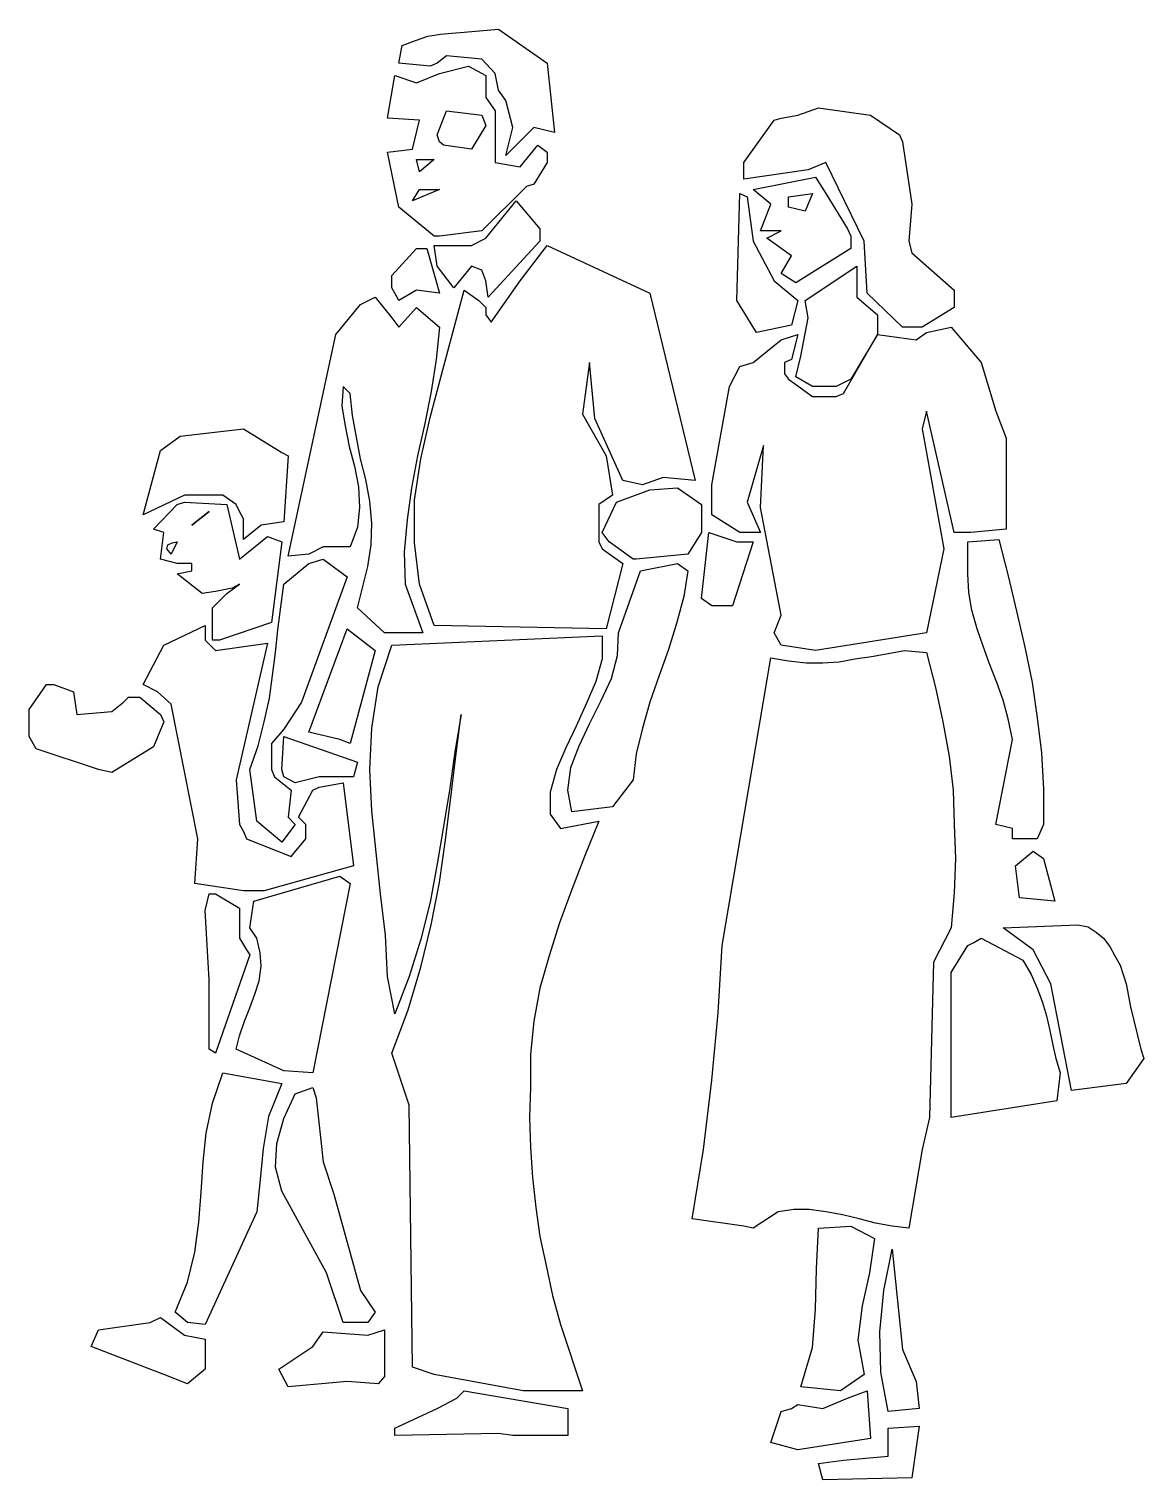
# Model space of a CAD drawing. Extents: x 266.23 to 267.53, y 19.76 to 21.45.
import ezdxf

# ---------------------------------------------------------------- set-up
doc = ezdxf.new("R2010")
doc.units = 0
doc.header["$LTSCALE"] = 25
doc.header["$MEASUREMENT"] = 0
doc.layers.get('0').update_dxf_attribs({"linetype": 'CONTINUOUS'})

msp = doc.modelspace()

# ---------------------------------------------------------------- linework, layer by layer
at = {"color": 0, "linetype": 'BYBLOCK'}
for points in [[(266.7853, 21.3068), (266.7938, 21.3395), (266.7853, 21.371), (266.7768, 21.3831), (266.7732, 21.4025), (266.7575, 21.4194), (266.7163, 21.4231), (266.7054, 21.4146), (266.6969, 21.411), (266.6606, 21.4146), (266.6642, 21.4352), (266.68, 21.4412), (266.6945, 21.446), (266.709, 21.4484), (266.7224, 21.4497), (266.7369, 21.4509), (266.7502, 21.4521), (266.7635, 21.4533), (266.7768, 21.4545), (266.8337, 21.4146), (266.8422, 21.3335), (266.818, 21.3395), (266.7853, 21.3068)], [(266.7078, 21.2124), (266.7018, 21.2124), (266.6606, 21.2463), (266.6473, 21.3105), (266.6763, 21.3141), (266.6848, 21.348), (266.6473, 21.3504), (266.6558, 21.4001), (266.6812, 21.3916), (266.7078, 21.4025), (266.7417, 21.411), (266.7623, 21.4001), (266.7623, 21.3746), (266.7732, 21.3589), (266.7732, 21.2984), (266.8022, 21.2935), (266.8228, 21.3189), (266.8337, 21.3105), (266.8337, 21.2984), (266.818, 21.273), (266.8095, 21.2705), (266.7575, 21.2185), (266.7078, 21.2124)], [(266.7127, 21.3189), (266.7078, 21.3226), (266.7054, 21.331), (266.7163, 21.3589), (266.7575, 21.354), (266.7623, 21.3419), (266.7454, 21.3141), (266.7127, 21.3189)], [(267.2488, 21.1059), (267.2076, 21.1459), (267.204, 21.2064), (267.1592, 21.2984), (267.1387, 21.2899), (267.0636, 21.279), (267.0636, 21.2984), (267.0987, 21.348), (267.1072, 21.3504), (267.1266, 21.354), (267.1508, 21.3625), (267.2113, 21.354), (267.2452, 21.331), (267.2488, 21.3226), (267.2597, 21.25), (267.2561, 21.2064), (267.2597, 21.1931), (267.3093, 21.1495), (267.3093, 21.1289), (267.2718, 21.1059), (267.2488, 21.1059)], [(266.6848, 21.2875), (266.6812, 21.302), (266.7018, 21.302), (266.6848, 21.2875)], [(267.1241, 21.158), (267.1072, 21.1689), (267.1193, 21.1894), (267.0903, 21.21), (267.1072, 21.2185), (267.083, 21.2185), (267.0951, 21.25), (267.0745, 21.2669), (267.1471, 21.2814), (267.1592, 21.2621), (267.1847, 21.2209), (267.1883, 21.2124), (267.1883, 21.1979), (267.1241, 21.158)], [(266.6763, 21.2536), (266.6848, 21.2669), (266.7078, 21.2669), (266.6763, 21.2536)], [(266.7647, 21.141), (266.7623, 21.1604), (266.7575, 21.1725), (266.7454, 21.1773), (266.7248, 21.1519), (266.7054, 21.1773), (266.7018, 21.2016), (266.7454, 21.2016), (266.7623, 21.21), (266.7974, 21.2536), (266.8252, 21.2209), (266.8252, 21.2064), (266.7647, 21.141)], [(267.0781, 21.0999), (267.0552, 21.1374), (267.0588, 21.2621), (267.0673, 21.2584), (267.0745, 21.2064), (267.0987, 21.1604), (267.1266, 21.1374), (267.1193, 21.1084), (267.0781, 21.0999)], [(267.1157, 21.2463), (267.1157, 21.2584), (267.1435, 21.2621), (267.135, 21.2415), (267.1157, 21.2463)], [(266.6606, 21.1374), (266.6558, 21.1459), (266.6522, 21.1519), (266.6522, 21.1665), (266.6812, 21.1979), (266.6933, 21.1979), (266.7078, 21.1459), (266.6812, 21.1495), (266.6606, 21.1374)], [(266.7018, 20.7573), (266.6848, 20.8058), (266.6788, 20.8542), (266.6788, 20.9038), (266.6861, 20.9522), (266.6969, 21.0007), (266.7103, 21.0502), (266.7236, 21.0999), (266.7369, 21.1495), (266.7538, 21.1374), (266.7623, 21.1289), (266.7623, 21.1204), (266.7683, 21.112), (266.8022, 21.1604), (266.8337, 21.2016), (266.9535, 21.1459), (267.0067, 20.9268), (266.9692, 20.9304), (266.945, 20.922), (266.922, 20.9268), (266.8894, 20.9994), (266.8833, 21.0648), (266.8749, 21.0043), (266.9027, 20.9558), (266.9099, 20.9099), (266.8942, 20.899), (266.8942, 20.8554), (266.8978, 20.8469), (266.922, 20.83), (266.9027, 20.7537), (266.7018, 20.7573)], [(267.1435, 21.0369), (267.1241, 21.0479), (267.1302, 21.0721), (267.1387, 21.1168), (267.135, 21.1374), (267.1955, 21.1773), (267.1955, 21.141), (267.2197, 21.1204), (267.2197, 21.0974), (267.1883, 21.0454), (267.1713, 21.0369), (267.1435, 21.0369)], [(266.6437, 20.7489), (266.6122, 20.7779), (266.6243, 20.8263), (266.628, 20.8518), (266.6291, 20.8772), (266.6268, 20.9026), (266.6219, 20.928), (266.6159, 20.9522), (266.611, 20.9776), (266.6062, 21.003), (266.6038, 21.0285), (266.5953, 21.0369), (266.594, 21.0139), (266.5977, 20.9909), (266.6025, 20.9667), (266.6086, 20.9437), (266.6134, 20.9195), (266.6146, 20.8953), (266.6122, 20.8723), (266.6038, 20.8493), (266.5723, 20.8493), (266.5553, 20.8408), (266.5311, 20.8385), (266.5868, 21.0974), (266.6159, 21.1325), (266.6328, 21.141), (266.6522, 21.1168), (266.6606, 21.1059), (266.6812, 21.1289), (266.7078, 21.1059), (266.7042, 21.0684), (266.6982, 21.0309), (266.6909, 20.9934), (266.6824, 20.9558), (266.6752, 20.9183), (266.6703, 20.8808), (266.6667, 20.8433), (266.6679, 20.8058), (266.6884, 20.7489), (266.6437, 20.7489)], [(267.1471, 20.7283), (267.1072, 20.7343), (267.0987, 20.7489), (267.1072, 20.7694), (267.083, 20.8953), (267.0866, 20.9679), (267.0673, 20.9014), (267.083, 20.8663), (267.0588, 20.8663), (267.0261, 20.8869), (267.0261, 20.922), (267.0467, 21.0369), (267.0588, 21.06), (267.0745, 21.0648), (267.1072, 21.0914), (267.1266, 21.0974), (267.1193, 21.0684), (267.1109, 21.0648), (267.1109, 21.0515), (267.1157, 21.0454), (267.1435, 21.0249), (267.1713, 21.0249), (267.1798, 21.0285), (267.2197, 21.0974), (267.2646, 21.0914), (267.2767, 21.0999), (267.3057, 21.1059), (267.3408, 21.0648), (267.3577, 21.0079), (267.3698, 20.9764), (267.3698, 20.8699), (267.3287, 20.8663), (267.3093, 20.8663), (267.2767, 21.0079), (267.2718, 20.9873), (267.2972, 20.8469), (267.2767, 20.7489), (267.1471, 20.7283)], [(266.4791, 20.8578), (266.4791, 20.882), (266.4742, 20.8905), (266.4706, 20.899), (266.4549, 20.9099), (266.4101, 20.9099), (266.3617, 20.8869), (266.3823, 20.9619), (266.4052, 20.9788), (266.4791, 20.9873), (266.5239, 20.9595), (266.5311, 20.9558), (266.5263, 20.8784), (266.4996, 20.8748), (266.4791, 20.8578)], [(266.9378, 20.8348), (266.9341, 20.8348), (266.9063, 20.8554), (266.8978, 20.8663), (266.9148, 20.9014), (266.9535, 20.9159), (266.9861, 20.9183), (267.014, 20.899), (267.014, 20.8663), (266.9982, 20.8408), (266.9378, 20.8348)], [(266.4512, 20.7404), (266.4428, 20.7404), (266.4428, 20.7779), (266.4597, 20.7949), (266.4742, 20.8058), (266.4658, 20.8009), (266.4464, 20.7973), (266.4307, 20.7949), (266.4016, 20.8179), (266.4186, 20.8215), (266.4186, 20.83), (266.4016, 20.83), (266.3823, 20.8348), (266.3859, 20.8663), (266.3738, 20.8699), (266.4016, 20.899), (266.4101, 20.9014), (266.4597, 20.899), (266.4742, 20.8348), (266.5069, 20.8614), (266.5239, 20.8554), (266.5118, 20.761), (266.4512, 20.7404)], [(266.4186, 20.8748), (266.4391, 20.8905), (266.4186, 20.8748)], [(267.0261, 20.7804), (267.014, 20.7888), (267.0225, 20.8663), (267.0552, 20.8554), (267.0745, 20.8554), (267.0503, 20.7804), (267.0261, 20.7804)], [(267.3771, 20.5081), (267.3771, 20.5202), (267.3577, 20.525), (267.3771, 20.6242), (267.3723, 20.6484), (267.3662, 20.6702), (267.359, 20.6908), (267.3505, 20.7126), (267.3432, 20.7332), (267.336, 20.7537), (267.3299, 20.7755), (267.3262, 20.7961), (267.3251, 20.8179), (267.3251, 20.8554), (267.3613, 20.8578), (267.3723, 20.8155), (267.3819, 20.7743), (267.3916, 20.732), (267.4001, 20.6908), (267.4062, 20.6497), (267.411, 20.6085), (267.4134, 20.5662), (267.4134, 20.525), (267.4062, 20.5081), (267.3771, 20.5081)], [(266.3944, 20.8408), (266.3895, 20.8469), (266.3907, 20.8518), (266.3956, 20.8542), (266.4016, 20.8554), (266.3944, 20.8408)], [(266.5239, 20.5044), (266.4948, 20.5287), (266.4863, 20.5892), (266.496, 20.617), (266.5033, 20.6448), (266.5093, 20.6726), (266.513, 20.6992), (266.5166, 20.7259), (266.519, 20.7525), (266.5226, 20.7791), (266.5263, 20.8058), (266.5553, 20.83), (266.5723, 20.8348), (266.6001, 20.8142), (266.5468, 20.6678), (266.5263, 20.6363), (266.5118, 20.6194), (266.5118, 20.5892), (266.5154, 20.5807), (266.5347, 20.565), (266.5311, 20.5335), (266.5396, 20.525), (266.5239, 20.5044)], [(266.8627, 20.5395), (266.8579, 20.565), (266.8615, 20.5916), (266.8712, 20.617), (266.8833, 20.6424), (266.8966, 20.669), (266.9087, 20.6956), (266.916, 20.7222), (266.9172, 20.7489), (266.9426, 20.8215), (266.9861, 20.83), (266.9982, 20.8215), (266.9934, 20.7913), (266.985, 20.7598), (266.9753, 20.7295), (266.9644, 20.6992), (266.9535, 20.6678), (266.945, 20.6376), (266.9378, 20.6073), (266.9341, 20.5771), (266.9099, 20.5456), (266.8627, 20.5395)], [(266.4791, 20.4475), (266.4222, 20.456), (266.4258, 20.5081), (266.3944, 20.6654), (266.3786, 20.6799), (266.3617, 20.6884), (266.3859, 20.7343), (266.4343, 20.7573), (266.4343, 20.7404), (266.4464, 20.7283), (266.5069, 20.7368), (266.4706, 20.5771), (266.4742, 20.525), (266.4791, 20.5166), (266.4827, 20.5081), (266.5347, 20.4875), (266.5517, 20.5081), (266.5517, 20.525), (266.5432, 20.5335), (266.5602, 20.565), (266.5674, 20.5686), (266.5953, 20.5734), (266.6074, 20.4766), (266.5033, 20.4475), (266.4791, 20.4475)], [(266.5917, 20.6242), (266.5553, 20.6327), (266.6001, 20.7537), (266.6328, 20.7283), (266.6038, 20.6194), (266.5917, 20.6242)], [(266.8059, 19.863), (266.7018, 19.8823), (266.6763, 19.8908), (266.6727, 20.197), (266.6522, 20.2575), (266.6715, 20.3084), (266.6861, 20.358), (266.6982, 20.4076), (266.7078, 20.4572), (266.7151, 20.5068), (266.7211, 20.5565), (266.7272, 20.6049), (266.7333, 20.6533), (266.726, 20.6097), (266.7199, 20.5674), (266.7127, 20.5226), (266.7054, 20.479), (266.6969, 20.4343), (266.6861, 20.3907), (266.6727, 20.3471), (266.6558, 20.3035), (266.6473, 20.3471), (266.6449, 20.3955), (266.6389, 20.4439), (266.634, 20.4923), (266.6291, 20.5408), (266.6268, 20.5892), (266.6291, 20.6376), (266.6364, 20.6859), (266.6522, 20.7343), (266.8978, 20.7452), (266.8978, 20.7186), (266.8906, 20.692), (266.8797, 20.6666), (266.8676, 20.6399), (266.8555, 20.6145), (266.8446, 20.5892), (266.8373, 20.5625), (266.8373, 20.5371), (266.8494, 20.5202), (266.8942, 20.5287), (266.8773, 20.4875), (266.8627, 20.4488), (266.8483, 20.41), (266.8361, 20.3713), (266.8252, 20.3338), (266.818, 20.295), (266.8143, 20.2563), (266.8143, 20.2176), (266.8131, 20.1825), (266.8143, 20.1474), (266.8168, 20.1123), (266.8204, 20.0772), (266.8252, 20.0433), (266.8325, 20.0094), (266.8398, 19.9743), (266.8494, 19.9404), (266.8749, 19.863), (266.8059, 19.863)], [(267.0636, 20.0554), (267.0031, 20.0639), (267.0164, 20.145), (267.0261, 20.2261), (267.0334, 20.3047), (267.0382, 20.3834), (267.0951, 20.7198), (267.1157, 20.7162), (267.1362, 20.7138), (267.1556, 20.7138), (267.175, 20.715), (267.1931, 20.7186), (267.2125, 20.7211), (267.2319, 20.7247), (267.2512, 20.7283), (267.2767, 20.7259), (267.2875, 20.6848), (267.296, 20.6448), (267.3033, 20.6049), (267.3081, 20.565), (267.3093, 20.525), (267.3105, 20.4851), (267.3093, 20.4451), (267.3057, 20.404), (267.2851, 20.364), (267.2803, 20.1825), (267.2718, 20.145), (267.2561, 20.053), (267.2367, 20.0554), (267.2174, 20.0591), (267.198, 20.0639), (267.1786, 20.0687), (267.1592, 20.0723), (267.1399, 20.0748), (267.1217, 20.0748), (267.1036, 20.0723), (267.0745, 20.053), (267.0636, 20.0554)], [(266.3096, 20.5892), (266.237, 20.6133), (266.2286, 20.6278), (266.2286, 20.6593), (266.2491, 20.6884), (266.2576, 20.6884), (266.2806, 20.6799), (266.2842, 20.6533), (266.3253, 20.6569), (266.3387, 20.6678), (266.3447, 20.6738), (266.358, 20.6738), (266.3823, 20.6533), (266.3859, 20.6448), (266.3738, 20.6157), (266.3253, 20.5855), (266.3096, 20.5892)], [(266.5396, 20.5734), (266.5263, 20.5807), (266.5239, 20.5892), (266.5263, 20.6278), (266.6122, 20.5976), (266.6074, 20.5807), (266.5674, 20.5807), (266.5396, 20.5734)], [(267.3856, 20.4391), (267.3807, 20.4766), (267.4013, 20.4936), (267.4134, 20.4851), (267.4267, 20.4354), (267.3856, 20.4391)], [(266.5263, 20.237), (266.4706, 20.2624), (266.4742, 20.2781), (266.4803, 20.295), (266.4863, 20.3108), (266.4924, 20.3265), (266.4973, 20.3422), (266.4996, 20.3592), (266.4984, 20.375), (266.4948, 20.3919), (266.4863, 20.404), (266.4912, 20.4354), (266.5917, 20.4645), (266.6038, 20.456), (266.5602, 20.2345), (266.5263, 20.237)], [(266.4391, 20.2624), (266.4391, 20.3435), (266.4343, 20.4245), (266.4391, 20.4439), (266.4464, 20.4439), (266.4742, 20.427), (266.4742, 20.3919), (266.4827, 20.3786), (266.4863, 20.3725), (266.4464, 20.2575), (266.4391, 20.2624)], [(267.4461, 20.214), (267.4219, 20.3386), (267.4013, 20.3786), (267.3662, 20.404), (267.4534, 20.4076), (267.4655, 20.4052), (267.4751, 20.3992), (267.4836, 20.3919), (267.4909, 20.3822), (267.4969, 20.3713), (267.503, 20.3604), (267.5066, 20.3495), (267.5102, 20.3386), (267.5151, 20.312), (267.5272, 20.2624), (267.5308, 20.2515), (267.5102, 20.2224), (267.4461, 20.214)], [(267.3057, 20.1825), (267.3057, 20.3519), (267.3251, 20.3834), (267.3323, 20.3871), (267.3408, 20.3919), (267.3892, 20.3665), (267.3989, 20.3495), (267.4062, 20.3338), (267.4122, 20.3168), (267.417, 20.3011), (267.4207, 20.2842), (267.4243, 20.2672), (267.4279, 20.2515), (267.4328, 20.2345), (267.4291, 20.2019), (267.3057, 20.1825)], [(266.4137, 19.9428), (266.3992, 19.9549), (266.4137, 19.99), (266.4222, 20.0251), (266.427, 20.0602), (266.4295, 20.0954), (266.4319, 20.1305), (266.4355, 20.1643), (266.4428, 20.1994), (266.4549, 20.2345), (266.5239, 20.2224), (266.5081, 20.1837), (266.5021, 20.1462), (266.4984, 20.1099), (266.4948, 20.0723), (266.4343, 19.9404), (266.4137, 19.9428)], [(266.5953, 19.9428), (266.5759, 20.0009), (266.5239, 20.0965), (266.5166, 20.1244), (266.5178, 20.1522), (266.5263, 20.1813), (266.5396, 20.2103), (266.5602, 20.2176), (266.5638, 20.2055), (266.5723, 20.1305), (266.5844, 20.0929), (266.6159, 19.9804), (266.6328, 19.9549), (266.6243, 19.9428), (266.5953, 19.9428)], [(267.1302, 19.8678), (267.1435, 19.9138), (267.1471, 19.9586), (267.1483, 20.0058), (267.1508, 20.053), (267.1883, 20.0554), (267.2161, 20.0409), (267.2101, 20.0009), (267.2016, 19.9622), (267.1968, 19.9223), (267.204, 19.8823), (267.1762, 19.863), (267.1302, 19.8678)], [(267.2319, 19.8388), (267.2234, 19.8848), (267.2222, 19.9319), (267.227, 19.9804), (267.2367, 20.0288), (267.2488, 19.9114), (267.2646, 19.8739), (267.2682, 19.8424), (267.2319, 19.8388)], [(266.4137, 19.8714), (266.3859, 19.8823), (266.3011, 19.915), (266.3096, 19.9344), (266.3702, 19.9428), (266.3823, 19.9489), (266.4101, 19.9283), (266.4343, 19.9235), (266.4343, 19.8884), (266.4137, 19.8714)], [(266.5311, 19.8678), (266.5202, 19.8884), (266.5602, 19.915), (266.5723, 19.9319), (266.6243, 19.9283), (266.6437, 19.9344), (266.6437, 19.8799), (266.6364, 19.8714), (266.6001, 19.8739), (266.5311, 19.8678)], [(266.6558, 19.8109), (266.6558, 19.8194), (266.7054, 19.8424), (266.7284, 19.8545), (266.7369, 19.863), (266.8579, 19.8424), (266.8579, 19.8109), (266.7938, 19.8109), (266.7768, 19.8133), (266.6558, 19.8109)], [(267.1266, 19.794), (267.0951, 19.8025), (267.1072, 19.8388), (267.1193, 19.8424), (267.1266, 19.8472), (267.1556, 19.8424), (267.1847, 19.8545), (267.2076, 19.863), (267.2113, 19.8073), (267.1266, 19.794)], [(267.1556, 19.7589), (267.1508, 19.7782), (267.1798, 19.7819), (267.2319, 19.7867), (267.2319, 19.8194), (267.2682, 19.8218), (267.2597, 19.7613), (267.1556, 19.7589)]]:
    msp.add_lwpolyline(points, dxfattribs=at)

doc.saveas('drawing.dxf')
